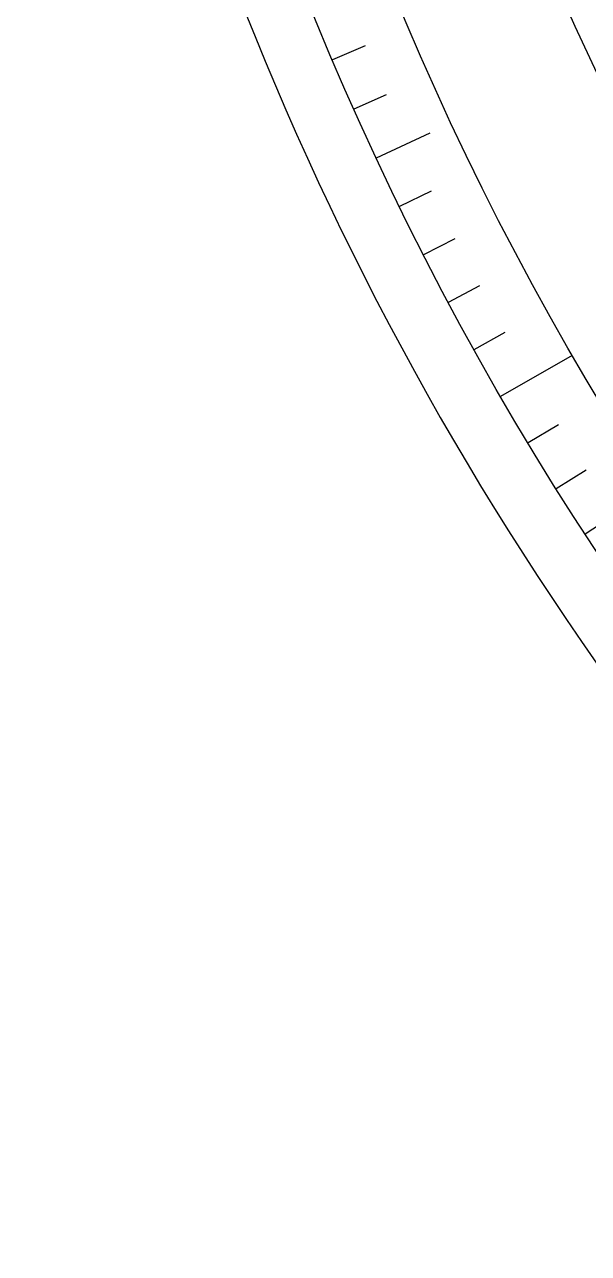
# Model space of a CAD drawing. Header units: millimetres. Extents: x -50 to 50, y -50 to 64.
# Drawn here: x -50 to -41.04, y -38.12 to -18.59 of the extents above; entities that cross this region are included whole.
import ezdxf

# ---------------------------------------------------------------- set-up
doc = ezdxf.new("R2010")
doc.units = ezdxf.units.MM
for name, color, linetype in [('CUT_OUTER', 1, 'Continuous'), ('ENGRAVE', 7, 'Continuous'), ('ENGRAVE_FINE', 8, 'Continuous')]:
    doc.layers.add(name, color=color, linetype=linetype)

msp = doc.modelspace()

# ---------------------------------------------------------------- linework, layer by layer
at = {"layer": 'CUT_OUTER'}
msp.add_arc((0, -0.0002), 49.9998, 177.11535, 4.43206, dxfattribs=at)
at = {"layer": 'ENGRAVE'}
for points in [[(-44.4091, -20.7083), (-43.5594, -20.3121)], [(-42.4352, -24.5), (-41.2986, -23.8438)]]:
    msp.add_lwpolyline(points, dxfattribs=at)
for radius in [49, 49, 47.6875, 45.25, 45.25, 43.325]:
    msp.add_circle((0, 0), radius, dxfattribs=at)
at = {"layer": 'ENGRAVE_FINE'}
for points in [[(-45.1047, -19.1458), (-44.587, -18.926)], [(-44.7637, -19.9301), (-44.2499, -19.7013)], [(-44.0409, -21.4802), (-43.5353, -21.2336)], [(-43.6593, -22.2455), (-43.1581, -21.9902)], [(-43.2644, -23.0041), (-42.7678, -22.74)], [(-42.8564, -23.7557), (-42.3644, -23.483)], [(-42.0012, -25.2369), (-41.519, -24.9472)], [(-41.5544, -25.966), (-41.0773, -25.668)], [(-41.0949, -26.6873), (-40.6231, -26.381)]]:
    msp.add_lwpolyline(points, dxfattribs=at)

doc.saveas('drawing.dxf')
